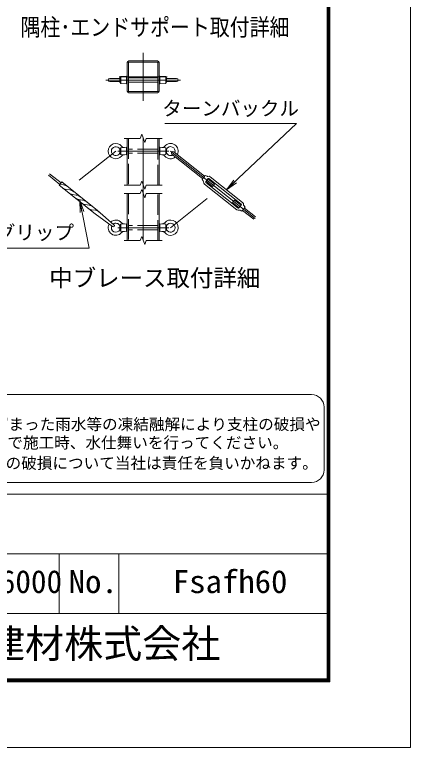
# Model space of a CAD drawing. Units: millimetres at full size; details may follow other scales. Extents: x -14700 to 14700, y -10395 to 10395.
# Drawn here: x 10047 to 14700, y -10395 to -1782 of the extents above; entities that cross this region are included whole.
import ezdxf
from ezdxf.enums import TextEntityAlignment as Align

# ---------------------------------------------------------------- set-up
doc = ezdxf.new("R2010")
doc.units = ezdxf.units.MM
doc.header["$LTSCALE"] = 40
doc.linetypes.add('DASHED', pattern=[7.5, 6, -1.5])
doc.linetypes.add('USER1', pattern=[50.8, 31.75, -6.35, 6.35, -6.35])
for name, color, linetype, lineweight in [('0-0_D-STR3', 3, 'Continuous', 13), ('0-1_D-STR1', 1, 'Continuous', 18), ('0-2_D-BMK', 2, 'USER1', 13), ('0-6_D-STR-DIM', 7, 'Continuous', 13), ('0-7_0', 7, 'Continuous', 18), ('0-9_D-STR-TXT', 7, 'Continuous', 13), ('0-A_D-TTL-TXT', 7, 'Continuous', 13), ('0-C_D-TTL', 7, 'Continuous', 18)]:
    doc.layers.add(name, color=color, linetype=linetype, lineweight=lineweight)
doc.styles.add('ＭＳ ゴシック', font='')
doc.styles.get('ＭＳ ゴシック').set_extended_font_data('MS Gothic')

# ---------------------------------------------------------------- blocks, each defined once
blk = doc.blocks.new('_Open')
at = {"layer": '0-7_0'}
blk.add_line((-40, 6.67), (0, 0), dxfattribs=at)
blk.add_lwpolyline([(-40, -6.67), (0, 0), (-40, 0)], dxfattribs=at)

msp = doc.modelspace()

# ---------------------------------------------------------------- linework, layer by layer
at = {"layer": '0-0_D-STR3'}
for p, q in [((11283.15, -2531.21), (11165.21, -2531.21)), ((11283.15, -2568.71), (11165.21, -2568.71)), ((11293.46, -2509.46), (11283.15, -2525.96)), ((11283.15, -2525.96), (11283.15, -2573.96)), ((11293.46, -2590.46), (11283.15, -2573.96)), ((11362.46, -2504.96), (11293.46, -2509.46)), ((11293.46, -2509.46), (11293.46, -2590.46)), ((11362.46, -2504.96), (11362.46, -2594.96)), ((11370.81, -2525.96), (11362.46, -2525.96)), ((11370.81, -2573.96), (11362.46, -2573.96)), ((11384.31, -2525.96), (11732.31, -2525.96)), ((11384.31, -2573.96), (11732.31, -2573.96)), ((11745.81, -2525.96), (11754.15, -2525.96)), ((11745.81, -2573.96), (11754.15, -2573.96)), ((11754.15, -2504.96), (11754.15, -2594.96)), ((11823.15, -2509.46), (11823.15, -2590.46)), ((11823.15, -2590.46), (11833.46, -2573.96)), ((11833.46, -2525.96), (11833.46, -2573.96)), ((11833.46, -2531.21), (11951.4, -2531.21)), ((11833.46, -2568.71), (11951.4, -2568.71)), ((11362.46, -2594.96), (11293.46, -2590.46)), ((11754.15, -2594.96), (11823.15, -2590.46)), ((11293.46, -3345.49), (11283.15, -3361.99)), ((11362.46, -3340.99), (11293.46, -3345.49)), ((11293.46, -3426.49), (11293.46, -3345.49)), ((11362.46, -3340.99), (11362.46, -3430.99)), ((11754.15, -3340.99), (11754.15, -3430.99)), ((11823.15, -3345.49), (11823.15, -3426.49)), ((11283.15, -3361.99), (11283.15, -3409.99)), ((11293.46, -3426.49), (11283.15, -3409.99)), ((11362.46, -3430.99), (11293.46, -3426.49)), ((11362.46, -3361.99), (11370.81, -3361.99)), ((11362.46, -3409.99), (11370.81, -3409.99)), ((11745.81, -3361.99), (11754.15, -3361.99)), ((11745.81, -3409.99), (11754.15, -3409.99)), ((11754.15, -3430.99), (11823.15, -3426.49)), ((11823.15, -3426.49), (11833.46, -3409.99)), ((11833.46, -3361.99), (11833.46, -3409.99)), ((11895.94, -3421.56), (12257.46, -3709.21)), ((11918.36, -3393.39), (12279.87, -3681.04)), ((10443.36, -3670.28), (10576.89, -3776.52)), ((10458.31, -3651.5), (10591.83, -3757.74)), ((12249.99, -3718.6), (12287.34, -3671.65)), ((12287.34, -3671.65), (12308.78, -3682.3)), ((12346.89, -3688.36), (12727.19, -3990.96)), ((10992.63, -4122.66), (10570.08, -3786.44)), ((10621.08, -3782.37), (10577.63, -3775.87)), ((11022.52, -4085.1), (10599.96, -3748.88)), ((12249.99, -3718.6), (12265.18, -3737.1)), ((12279.65, -3772.87), (12659.95, -4075.47)), ((12294.56, -3744.49), (12322.58, -3709.27)), ((12295.52, -3752.92), (12675.83, -4055.52)), ((12319.78, -3712.79), (12397.25, -3774.43)), ((12331.01, -3708.31), (12711.32, -4010.91)), ((10696.2, -3842.14), (10650.94, -3835.37)), ((10771.32, -3901.91), (10726.07, -3895.14)), ((10846.44, -3961.69), (10801.19, -3954.92)), ((12609.59, -3989.39), (12632, -3961.22)), ((12632, -3961.22), (12709.47, -4022.86)), ((10921.56, -4021.46), (10876.31, -4014.69)), ((12609.59, -3989.39), (12687.06, -4051.04)), ((12684.26, -4054.56), (12712.28, -4019.34)), ((10996.69, -4081.23), (10951.43, -4074.46)), ((10992.63, -4122.66), (11197.54, -4272.28)), ((11022.52, -4085.1), (11214.35, -4251.15)), ((12719.5, -4092.18), (12698.06, -4081.53)), ((12726.97, -4082.79), (12858.31, -4187.29)), ((12749.38, -4054.62), (12880.72, -4159.12)), ((11293.46, -4245.49), (11283.15, -4261.99)), ((11283.15, -4261.99), (11283.15, -4309.99)), ((11362.46, -4240.99), (11293.46, -4245.49)), ((11293.46, -4326.49), (11293.46, -4245.49)), ((11362.46, -4240.99), (11362.46, -4330.99)), ((11362.46, -4261.99), (11370.81, -4261.99)), ((11745.81, -4261.99), (11754.15, -4261.99)), ((11754.15, -4240.99), (11754.15, -4330.99)), ((11754.15, -4240.99), (11823.15, -4245.49)), ((11823.15, -4245.49), (11823.15, -4326.49)), ((11823.15, -4245.49), (11833.46, -4261.99)), ((11833.46, -4261.99), (11833.46, -4309.99)), ((11293.46, -4326.49), (11283.15, -4309.99)), ((11362.46, -4330.99), (11293.46, -4326.49)), ((11362.46, -4309.99), (11370.81, -4309.99)), ((11745.81, -4309.99), (11754.15, -4309.99)), ((11754.15, -4330.99), (11823.15, -4326.49)), ((11823.15, -4326.49), (11833.46, -4309.99))]:
    msp.add_line(p, q, dxfattribs=at)
at = {"layer": '0-0_D-STR3', "linetype": 'DASHED'}
for p, q in [((11732.31, -3361.99), (11384.31, -3361.99)), ((11732.31, -3409.99), (11384.31, -3409.99)), ((11732.31, -4261.99), (11384.31, -4261.99)), ((11732.31, -4309.99), (11384.31, -4309.99))]:
    msp.add_line(p, q, dxfattribs=at)
at = {"layer": '0-0_D-STR3'}
for points in [[(11754.15, -2504.96), (11823.15, -2509.46), (11833.46, -2525.96)], [(11754.15, -3340.99), (11823.15, -3345.49), (11833.46, -3361.99)], [(12297.37, -3740.96), (12374.84, -3802.61), (12397.25, -3774.43)], [(12719.5, -4092.18), (12756.85, -4045.23), (12741.66, -4026.73)]]:
    msp.add_lwpolyline(points, dxfattribs=at)
for centre, radius, start, end in [((11165.21, -2549.96), 18.75, 90, 270), ((11951.4, -2549.96), 18.75, 270, 90), ((11236.46, -3385.99), 90, 40.33299, 319.66701), ((11236.46, -3385.99), 52.5, 27.20289, 332.79711), ((11337.08, -3300.56), 42, 220.33299, 273.7314), ((11779.53, -3300.56), 42, 266.2686, 319.66701), ((11880.15, -3385.99), 90, 333.02839, 139.66701), ((11880.15, -3385.99), 52.5, 341.54247, 152.79711), ((11337.08, -3471.43), 42, 86.2686, 139.66701), ((11779.53, -3471.43), 42, 40.33299, 93.7314), ((11880.15, -3385.99), 90, 220.33299, 309.95447), ((11880.15, -3385.99), 52.5, 207.20289, 301.44039), ((11907.15, -3407.48), 18, 51.49143, 231.49143), ((12314.12, -3671.55), 12, 243.59068, 287.61032), ((12327.28, -3713.01), 31.5, 51.49143, 107.61032), ((10849.8, -3978.33), 339.21, 137.43473, 145.54859), ((10607.76, -3871.38), 90, 49.121, 81.49181), ((12255.9, -3744.71), 12, 355.37255, 39.39218), ((12299.26, -3748.22), 31.5, 175.37255, 231.49143), ((12299.26, -3748.22), 6, 141.49143, 231.49143), ((12327.28, -3713.01), 6, 51.49143, 141.49143), ((10664.26, -3746.36), 90, 231.49173, 261.49182), ((10682.89, -3931.15), 90, 49.121, 81.49181), ((10739.38, -3806.14), 90, 231.49173, 261.49182), ((10814.5, -3865.91), 90, 231.49054, 261.49036), ((10758.01, -3990.92), 90, 49.11991, 81.49181), ((10833.13, -4050.69), 90, 49.12006, 81.49181), ((10889.62, -3925.68), 90, 231.49173, 261.49182), ((10908.25, -4110.47), 90, 49.121, 81.49181), ((12707.58, -4015.61), 6, 321.49143, 51.49143), ((12707.58, -4015.61), 31.5, 355.37255, 51.49143), ((12750.94, -4019.12), 12, 175.37255, 219.39218), ((10964.74, -3985.45), 90, 231.49173, 261.49182), ((10983.37, -4170.24), 90, 49.11991, 81.49037), ((12679.56, -4050.82), 31.5, 231.49143, 287.61032), ((12679.56, -4050.82), 6, 231.49143, 321.49143), ((12692.72, -4092.28), 12, 63.59068, 107.61032), ((11236.46, -4285.99), 90, 40.33299, 131.53741), ((11880.15, -4285.99), 90, 220.33299, 139.66701), ((11236.46, -4285.99), 90, 151.44538, 319.66701), ((11236.46, -4285.99), 52.5, 156.93654, 332.79711), ((11205.94, -4261.71), 13.5, 231.48971, 51.48971), ((11236.46, -4285.99), 52.5, 27.20289, 126.04626), ((11337.08, -4200.56), 42, 220.33299, 273.7314), ((11779.53, -4200.56), 42, 266.2686, 319.66701), ((11880.15, -4285.99), 52.5, 207.20289, 152.79711), ((11337.08, -4371.43), 42, 86.2686, 139.66701), ((11779.53, -4371.43), 42, 40.33299, 93.7314)]:
    msp.add_arc(centre, radius, start, end, dxfattribs=at)
at = {"layer": '0-1_D-STR1'}
for p, q in [((11726.61, -2324.96), (11390.01, -2324.96)), ((11370.81, -2344.16), (11370.81, -2680.76)), ((11384.31, -2344.16), (11384.31, -2680.76)), ((11726.61, -2338.46), (11390.01, -2338.46)), ((11732.31, -2680.76), (11732.31, -2344.16)), ((11745.81, -2680.76), (11745.81, -2344.16)), ((11390.01, -2686.46), (11726.61, -2686.46)), ((11390.01, -2699.96), (11726.61, -2699.96)), ((11370.81, -3235.99), (11370.81, -3785.99)), ((11745.81, -3785.99), (11745.81, -3235.99)), ((11370.81, -3885.99), (11370.81, -4435.99)), ((11745.81, -4435.99), (11745.81, -3885.99))]:
    msp.add_line(p, q, dxfattribs=at)
at = {"layer": '0-1_D-STR1', "linetype": 'DASHED'}
for p, q in [((11384.31, -3235.99), (11384.31, -3785.99)), ((11732.31, -3785.99), (11732.31, -3235.99)), ((11384.31, -3885.99), (11384.31, -4435.99)), ((11732.31, -4435.99), (11732.31, -3885.99))]:
    msp.add_line(p, q, dxfattribs=at)
at = {"layer": '0-1_D-STR1'}
for centre, radius, start, end in [((11390.01, -2344.16), 19.2, 90, 180), ((11726.61, -2344.16), 19.2, 0, 90), ((11390.01, -2344.16), 5.7, 90, 180), ((11726.61, -2344.16), 5.7, 0, 90), ((11390.01, -2680.76), 19.2, 180, 270), ((11390.01, -2680.76), 5.7, 180, 270), ((11726.61, -2680.76), 19.2, 270, 0), ((11726.61, -2680.76), 5.7, 270, 0)]:
    msp.add_arc(centre, radius, start, end, dxfattribs=at)
at = {"layer": '0-2_D-BMK'}
for p, q in [((11558.31, -2793.71), (11558.31, -2231.21)), ((11120.65, -2551.34), (11995.97, -2551.34)), ((11277.06, -2512.46), (11839.56, -2512.46)), ((11558.31, -4435.99), (11558.31, -3235.99)), ((11236.46, -3385.99), (10806.08, -3728.44)), ((11258.31, -3385.99), (11858.31, -3385.99)), ((11880.15, -3385.99), (13012.05, -4286.63)), ((11880.15, -4285.99), (12310.66, -3943.7)), ((11258.31, -4285.99), (11858.31, -4285.99))]:
    msp.add_line(p, q, dxfattribs=at)
at = {"layer": '0-6_D-STR-DIM'}
for p, q in [((11333.31, -3235.99), (11523.68, -3235.99)), ((11540.99, -3188.42), (11523.68, -3235.99)), ((11575.62, -3283.57), (11540.99, -3188.42)), ((11592.94, -3235.99), (11575.62, -3283.57)), ((11592.94, -3235.99), (11783.31, -3235.99)), ((11333.31, -3785.99), (11523.68, -3785.99)), ((11540.99, -3738.42), (11523.68, -3785.99)), ((11575.62, -3833.57), (11540.99, -3738.42)), ((11592.94, -3785.99), (11575.62, -3833.57)), ((11592.94, -3785.99), (11783.31, -3785.99)), ((11540.99, -3838.42), (11523.68, -3885.99)), ((11575.62, -3933.57), (11540.99, -3838.42)), ((11333.31, -3885.99), (11523.68, -3885.99)), ((11592.94, -3885.99), (11575.62, -3933.57)), ((11592.94, -3885.99), (11783.31, -3885.99)), ((11540.99, -4388.42), (11523.68, -4435.99)), ((11575.62, -4483.57), (11540.99, -4388.42)), ((11333.31, -4435.99), (11523.68, -4435.99)), ((11592.94, -4435.99), (11575.62, -4483.57)), ((11592.94, -4435.99), (11783.31, -4435.99))]:
    msp.add_line(p, q, dxfattribs=at)
at = {"layer": '0-9_D-STR-TXT'}
for points in [[(11811.02, -3061.7), (13362.61, -3061.7), (12538.5, -3838.29)], [(9376.72, -4527.86), (10922.08, -4527.86), (10811.75, -3965.89)]]:
    msp.add_lwpolyline(points, dxfattribs=at)
at = {"layer": '0-A_D-TTL-TXT', "color": 2}
for p, q in [((13537.63, -6248.42), (6329.7, -6248.42)), ((13685, -7132.63), (13685, -6395.79)), ((6329.7, -7280), (13537.63, -7280))]:
    msp.add_line(p, q, dxfattribs=at)
for centre, start, end in [((13537.63, -6395.79), 0, 90), ((13537.63, -7132.63), 270, 0)]:
    msp.add_arc(centre, 147.37, start, end, dxfattribs=at)
at = {"layer": '0-C_D-TTL'}
for p, q in [((7420, -7420), (13720, -7420)), ((7420, -8120), (13720, -8120)), ((10570, -8120), (10570, -8820)), ((11270, -8120), (11270, -8820)), ((7420, -8820), (13720, -8820))]:
    msp.add_line(p, q, dxfattribs=at)
at = {"layer": '0-C_D-TTL', "color": 2}
msp.add_lwpolyline([(-14700, 10395), (14700, 10395), (14700, -10395), (-14700, -10395)], close=True, dxfattribs=at)
at = {"layer": '0-C_D-TTL'}
for points in [[(-13755, 9625), (13755, 9625), (13755, -9625), (-13755, -9625)], [(-13746.25, 9616.25), (13746.25, 9616.25), (13746.25, -9616.25), (-13746.25, -9616.25)], [(-13737.5, 9607.5), (13737.5, 9607.5), (13737.5, -9607.5), (-13737.5, -9607.5)], [(-13728.75, 9598.75), (13728.75, 9598.75), (13728.75, -9598.75), (-13728.75, -9598.75)], [(-13720, 9590), (13720, 9590), (13720, -9590), (-13720, -9590)]]:
    msp.add_lwpolyline(points, close=True, dxfattribs=at)

# ---------------------------------------------------------------- block references
at = {"layer": '0-9_D-STR-TXT', "xscale": 3.5, "yscale": 3.5}
for p, rotation in [((12537.04, -3839.66), 223.29944), ((10811.36, -3963.93), 101.10829)]:
    msp.add_blockref('_Open', p, dxfattribs=dict(at, rotation=rotation))

# ---------------------------------------------------------------- texts
at = {"layer": '0-9_D-STR-TXT', "style": 'ＭＳ ゴシック'}
for s, p in [('ターンバックル', (11783.48, -3018.1)), ('巻付グリップ', (9366.95, -4477.15))]:
    msp.add_text(s, height=168.3, dxfattribs=at).set_placement(p, align=Align.BOTTOM_LEFT)
at = {"layer": '0-A_D-TTL-TXT', "style": 'ＭＳ ゴシック'}
for s, height, width, p in [('隅柱･エンドサポート取付詳細', 202.1, 0.85, (10115.6, -2090.5)), ('No.', 269.5, 1.05, (10682, -8661.81)), ('Fsafh60', 269.5, 1.05, (11907, -8661.81))]:
    msp.add_text(s, height=height, dxfattribs=dict(at, width=width)).set_placement(p, align=Align.BOTTOM_LEFT)
for s, height, p in [('中ブレース取付詳細', 202.1, (10453.3, -5039.15)), ('凍結の恐れがある場所への設置は、内部に溜まった雨水等の凍結融解により支柱の破損や', 134.6, (6300.76, -6704.31)), ('コンクリート基礎の破損の恐れがありますので施工時、水仕舞いを行ってください。', 134.6, (6288.64, -6920.71)), ('施工による水仕舞い不備で起こる支柱・基礎の破損について当社は責任を負いかねます。 ', 134.6, (6268.03, -7160.9)), ('FS-AF型 H6000', 269.4, (8221.27, -8661.81)), ('JFE 建材株式会社', 336.7, (8793.33, -9444.76))]:
    msp.add_text(s, height=height, dxfattribs=at).set_placement(p, align=Align.BOTTOM_LEFT)

doc.saveas('drawing.dxf')
